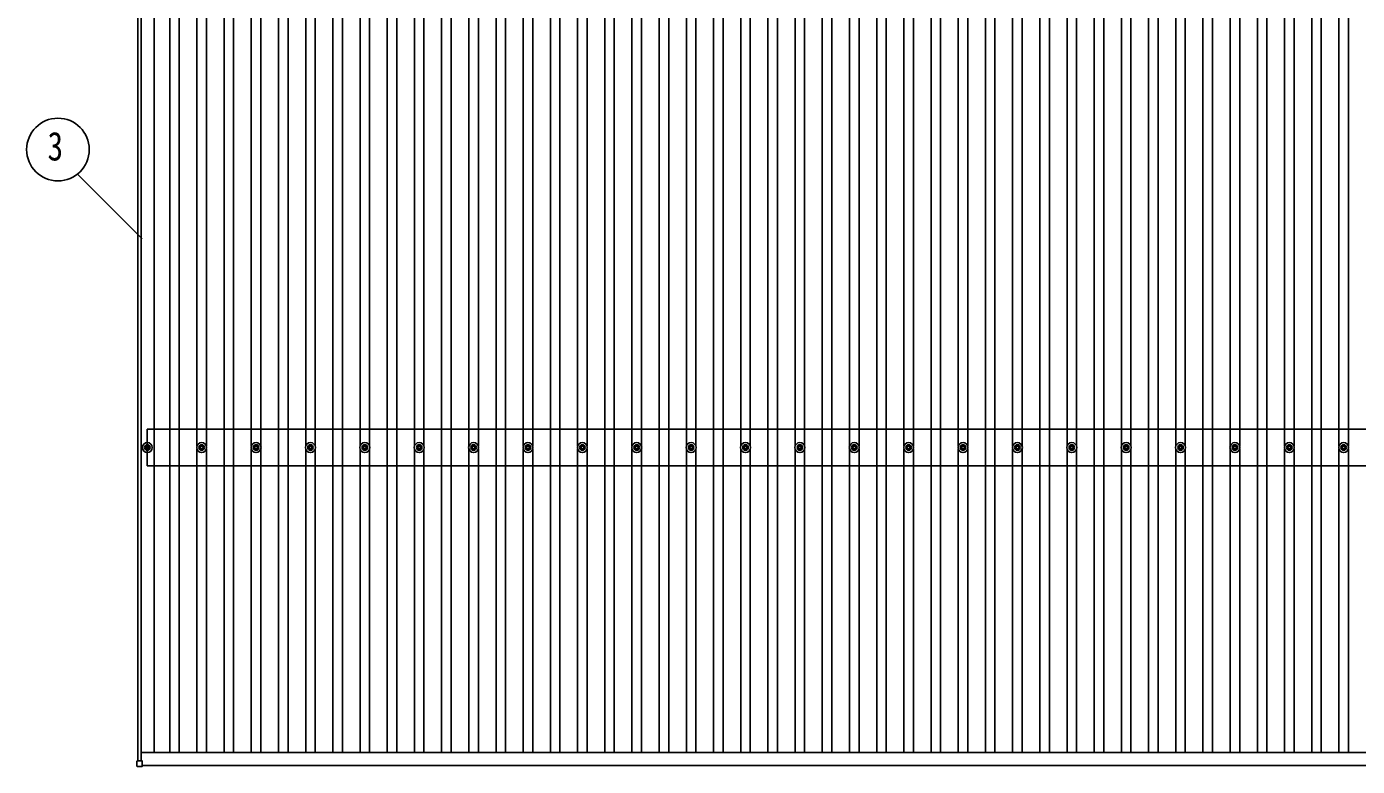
# Model space of a CAD drawing. Units: millimetres, scale not verified. Extents: x -16820 to 16820, y -11880 to 11880.
# Drawn here: x -13557 to -8663, y -3851 to -1132 of the extents above; entities that cross this region are included whole.
import ezdxf
from ezdxf.enums import TextEntityAlignment as Align

# ---------------------------------------------------------------- set-up
doc = ezdxf.new("R2010")
doc.units = ezdxf.units.MM
doc.header["$LTSCALE"] = 50
for name, color, linetype in [('0-4_YKK_13', 4, 'Continuous'), ('0-5_YKK_A1', 4, 'Continuous'), ('0-6_YKK_D', 6, 'Continuous')]:
    doc.layers.add(name, color=color, linetype=linetype)
doc.styles.add('ＭＳ ゴシック', font='')
doc.styles.get('ＭＳ ゴシック').set_extended_font_data('MS Gothic')

msp = doc.modelspace()

# ---------------------------------------------------------------- linework, layer by layer
at = {"layer": '0-4_YKK_13'}
for p, q in [((-13123.42, -2677.63), (-13119, -2677.63)), ((-13123.42, -2681.13), (-13119, -2681.13)), ((-13115.17, -2669.38), (-13115.17, -2673.8)), ((-13115.17, -2684.96), (-13115.17, -2689.38)), ((-13111.67, -2669.38), (-13111.67, -2673.8)), ((-13111.67, -2684.96), (-13111.67, -2689.38)), ((-13107.84, -2677.63), (-13103.42, -2677.63)), ((-13107.84, -2681.13), (-13103.42, -2681.13)), ((-12923.42, -2677.63), (-12919, -2677.63)), ((-12923.42, -2681.13), (-12919, -2681.13)), ((-12915.17, -2669.38), (-12915.17, -2673.8)), ((-12915.17, -2684.96), (-12915.17, -2689.38)), ((-12911.67, -2669.38), (-12911.67, -2673.8)), ((-12911.67, -2684.96), (-12911.67, -2689.38)), ((-12907.84, -2677.63), (-12903.42, -2677.63)), ((-12907.84, -2681.13), (-12903.42, -2681.13)), ((-12723.42, -2677.63), (-12719.01, -2677.63)), ((-12723.42, -2681.13), (-12719.01, -2681.13)), ((-12715.17, -2669.38), (-12715.17, -2673.8)), ((-12715.17, -2684.96), (-12715.17, -2689.38)), ((-12711.67, -2669.38), (-12711.67, -2673.8)), ((-12711.67, -2684.96), (-12711.67, -2689.38)), ((-12707.84, -2677.63), (-12703.43, -2677.63)), ((-12707.84, -2681.13), (-12703.43, -2681.13)), ((-12523.42, -2677.63), (-12519.01, -2677.63)), ((-12523.42, -2681.13), (-12519.01, -2681.13)), ((-12515.17, -2669.38), (-12515.17, -2673.8)), ((-12515.17, -2684.96), (-12515.17, -2689.38)), ((-12511.67, -2669.38), (-12511.67, -2673.8)), ((-12511.67, -2684.96), (-12511.67, -2689.38)), ((-12507.84, -2677.63), (-12503.43, -2677.63)), ((-12507.84, -2681.13), (-12503.43, -2681.13)), ((-12323.42, -2677.63), (-12319.01, -2677.63)), ((-12323.42, -2681.13), (-12319.01, -2681.13)), ((-12315.17, -2669.38), (-12315.17, -2673.8)), ((-12315.17, -2684.96), (-12315.17, -2689.38)), ((-12311.67, -2669.38), (-12311.67, -2673.8)), ((-12311.67, -2684.96), (-12311.67, -2689.38)), ((-12307.84, -2677.63), (-12303.43, -2677.63)), ((-12307.84, -2681.13), (-12303.43, -2681.13)), ((-12123.42, -2677.63), (-12119.01, -2677.63)), ((-12123.42, -2681.13), (-12119.01, -2681.13)), ((-12115.17, -2669.38), (-12115.17, -2673.8)), ((-12115.17, -2684.96), (-12115.17, -2689.38)), ((-12111.67, -2669.38), (-12111.67, -2673.8)), ((-12111.67, -2684.96), (-12111.67, -2689.38)), ((-12107.84, -2677.63), (-12103.43, -2677.63)), ((-12107.84, -2681.13), (-12103.43, -2681.13)), ((-11923.42, -2677.63), (-11919.01, -2677.63)), ((-11923.42, -2681.13), (-11919.01, -2681.13)), ((-11915.17, -2669.38), (-11915.17, -2673.8)), ((-11915.17, -2684.96), (-11915.17, -2689.38)), ((-11911.67, -2669.38), (-11911.67, -2673.8)), ((-11911.67, -2684.96), (-11911.67, -2689.38)), ((-11907.84, -2677.63), (-11903.43, -2677.63)), ((-11907.84, -2681.13), (-11903.43, -2681.13)), ((-11723.42, -2677.63), (-11719.01, -2677.63)), ((-11723.42, -2681.13), (-11719.01, -2681.13)), ((-11715.17, -2669.38), (-11715.17, -2673.8)), ((-11715.17, -2684.96), (-11715.17, -2689.38)), ((-11711.67, -2669.38), (-11711.67, -2673.8)), ((-11711.67, -2684.96), (-11711.67, -2689.38)), ((-11707.84, -2677.63), (-11703.43, -2677.63)), ((-11707.84, -2681.13), (-11703.43, -2681.13)), ((-11523.42, -2677.63), (-11519.01, -2677.63)), ((-11523.42, -2681.13), (-11519.01, -2681.13)), ((-11515.17, -2669.38), (-11515.17, -2673.8)), ((-11515.17, -2684.96), (-11515.17, -2689.38)), ((-11511.67, -2669.38), (-11511.67, -2673.8)), ((-11511.67, -2684.96), (-11511.67, -2689.38)), ((-11507.84, -2677.63), (-11503.43, -2677.63)), ((-11507.84, -2681.13), (-11503.43, -2681.13)), ((-11323.42, -2677.63), (-11319.01, -2677.63)), ((-11323.42, -2681.13), (-11319.01, -2681.13)), ((-11315.17, -2669.38), (-11315.17, -2673.8)), ((-11315.17, -2684.96), (-11315.17, -2689.38)), ((-11311.67, -2669.38), (-11311.67, -2673.8)), ((-11311.67, -2684.96), (-11311.67, -2689.38)), ((-11307.84, -2677.63), (-11303.43, -2677.63)), ((-11307.84, -2681.13), (-11303.43, -2681.13)), ((-11123.42, -2677.63), (-11119.01, -2677.63)), ((-11123.42, -2681.13), (-11119.01, -2681.13)), ((-11115.17, -2669.38), (-11115.17, -2673.8)), ((-11115.17, -2684.96), (-11115.17, -2689.38)), ((-11111.67, -2669.38), (-11111.67, -2673.8)), ((-11111.67, -2684.96), (-11111.67, -2689.38)), ((-11107.84, -2677.63), (-11103.43, -2677.63)), ((-11107.84, -2681.13), (-11103.43, -2681.13)), ((-10923.42, -2677.63), (-10919.01, -2677.63)), ((-10923.42, -2681.13), (-10919.01, -2681.13)), ((-10915.17, -2669.38), (-10915.17, -2673.8)), ((-10915.17, -2684.96), (-10915.17, -2689.38)), ((-10911.67, -2669.38), (-10911.67, -2673.8)), ((-10911.67, -2684.96), (-10911.67, -2689.38)), ((-10907.84, -2677.63), (-10903.43, -2677.63)), ((-10907.84, -2681.13), (-10903.43, -2681.13)), ((-10723.42, -2677.63), (-10719.01, -2677.63)), ((-10723.42, -2681.13), (-10719.01, -2681.13)), ((-10715.17, -2669.38), (-10715.17, -2673.8)), ((-10715.17, -2684.96), (-10715.17, -2689.38)), ((-10711.67, -2669.38), (-10711.67, -2673.8)), ((-10711.67, -2684.96), (-10711.67, -2689.38)), ((-10707.84, -2677.63), (-10703.43, -2677.63)), ((-10707.84, -2681.13), (-10703.43, -2681.13)), ((-10523.42, -2677.63), (-10519.01, -2677.63)), ((-10523.42, -2681.13), (-10519.01, -2681.13)), ((-10515.17, -2669.38), (-10515.17, -2673.8)), ((-10515.17, -2684.96), (-10515.17, -2689.38)), ((-10511.67, -2669.38), (-10511.67, -2673.8)), ((-10511.67, -2684.96), (-10511.67, -2689.38)), ((-10507.84, -2677.63), (-10503.43, -2677.63)), ((-10507.84, -2681.13), (-10503.43, -2681.13)), ((-10323.42, -2677.63), (-10319.01, -2677.63)), ((-10323.42, -2681.13), (-10319.01, -2681.13)), ((-10315.17, -2669.38), (-10315.17, -2673.8)), ((-10315.17, -2684.96), (-10315.17, -2689.38)), ((-10311.67, -2669.38), (-10311.67, -2673.8)), ((-10311.67, -2684.96), (-10311.67, -2689.38)), ((-10307.84, -2677.63), (-10303.43, -2677.63)), ((-10307.84, -2681.13), (-10303.43, -2681.13)), ((-10123.42, -2677.63), (-10119.01, -2677.63)), ((-10123.42, -2681.13), (-10119.01, -2681.13)), ((-10115.17, -2669.38), (-10115.17, -2673.8)), ((-10115.17, -2684.96), (-10115.17, -2689.38)), ((-10111.67, -2669.38), (-10111.67, -2673.8)), ((-10111.67, -2684.96), (-10111.67, -2689.38)), ((-10107.84, -2677.63), (-10103.43, -2677.63)), ((-10107.84, -2681.13), (-10103.43, -2681.13)), ((-9923.42, -2677.63), (-9919.01, -2677.63)), ((-9923.42, -2681.13), (-9919.01, -2681.13)), ((-9915.17, -2669.38), (-9915.17, -2673.8)), ((-9915.17, -2684.96), (-9915.17, -2689.38)), ((-9911.67, -2669.38), (-9911.67, -2673.8)), ((-9911.67, -2684.96), (-9911.67, -2689.38)), ((-9907.84, -2677.63), (-9903.43, -2677.63)), ((-9907.84, -2681.13), (-9903.43, -2681.13)), ((-9723.42, -2677.63), (-9719.01, -2677.63)), ((-9723.42, -2681.13), (-9719.01, -2681.13)), ((-9715.17, -2669.38), (-9715.17, -2673.8)), ((-9715.17, -2684.96), (-9715.17, -2689.38)), ((-9711.67, -2669.38), (-9711.67, -2673.8)), ((-9711.67, -2684.96), (-9711.67, -2689.38)), ((-9707.84, -2677.63), (-9703.43, -2677.63)), ((-9707.84, -2681.13), (-9703.43, -2681.13)), ((-9523.42, -2677.63), (-9519.01, -2677.63)), ((-9523.42, -2681.13), (-9519.01, -2681.13)), ((-9515.17, -2669.38), (-9515.17, -2673.8)), ((-9515.17, -2684.96), (-9515.17, -2689.38)), ((-9511.67, -2669.38), (-9511.67, -2673.8)), ((-9511.67, -2684.96), (-9511.67, -2689.38)), ((-9507.84, -2677.63), (-9503.43, -2677.63)), ((-9507.84, -2681.13), (-9503.43, -2681.13)), ((-9323.42, -2677.63), (-9319.01, -2677.63)), ((-9323.42, -2681.13), (-9319.01, -2681.13)), ((-9315.17, -2669.38), (-9315.17, -2673.8)), ((-9315.17, -2684.96), (-9315.17, -2689.38)), ((-9311.67, -2669.38), (-9311.67, -2673.8)), ((-9311.67, -2684.96), (-9311.67, -2689.38)), ((-9307.84, -2677.63), (-9303.43, -2677.63)), ((-9307.84, -2681.13), (-9303.43, -2681.13)), ((-9123.42, -2677.63), (-9119.01, -2677.63)), ((-9123.42, -2681.13), (-9119.01, -2681.13)), ((-9115.17, -2669.38), (-9115.17, -2673.8)), ((-9115.17, -2684.96), (-9115.17, -2689.38)), ((-9111.67, -2669.38), (-9111.67, -2673.8)), ((-9111.67, -2684.96), (-9111.67, -2689.38)), ((-9107.84, -2677.63), (-9103.43, -2677.63)), ((-9107.84, -2681.13), (-9103.43, -2681.13)), ((-8923.42, -2677.63), (-8919.01, -2677.63)), ((-8923.42, -2681.13), (-8919.01, -2681.13)), ((-8915.17, -2669.38), (-8915.17, -2673.8)), ((-8915.17, -2684.96), (-8915.17, -2689.38)), ((-8911.67, -2669.38), (-8911.67, -2673.8)), ((-8911.67, -2684.96), (-8911.67, -2689.38)), ((-8907.84, -2677.63), (-8903.43, -2677.63)), ((-8907.84, -2681.13), (-8903.43, -2681.13)), ((-8723.42, -2677.63), (-8719.01, -2677.63)), ((-8723.42, -2681.13), (-8719.01, -2681.13)), ((-8715.17, -2669.38), (-8715.17, -2673.8)), ((-8715.17, -2684.96), (-8715.17, -2689.38)), ((-8711.67, -2669.38), (-8711.67, -2673.8)), ((-8711.67, -2684.96), (-8711.67, -2689.38)), ((-8707.84, -2677.63), (-8703.43, -2677.63)), ((-8707.84, -2681.13), (-8703.43, -2681.13)), ((-13151.72, -3832.37), (-13151.72, -3850.37)), ((-13132.72, -3831.37), (-13150.72, -3831.37)), ((-13150.72, -3851.37), (-13132.72, -3851.37)), ((-13131.72, -3850.37), (-13131.72, -3832.37))]:
    msp.add_line(p, q, dxfattribs=at)
for centre, radius in [((-13113.42, -2679.38), 18.25), ((-13113.42, -2679.38), 10.15), ((-13113.42, -2679.38), 5.85), ((-13113.42, -2679.38), 5.25), ((-12913.42, -2679.38), 18.25), ((-12913.42, -2679.38), 10.15), ((-12913.42, -2679.38), 5.85), ((-12913.42, -2679.38), 5.25), ((-12713.42, -2679.38), 18.25), ((-12713.42, -2679.38), 10.15), ((-12713.42, -2679.38), 5.85), ((-12713.42, -2679.38), 5.25), ((-12513.42, -2679.38), 18.25), ((-12513.42, -2679.38), 10.15), ((-12513.42, -2679.38), 5.85), ((-12513.42, -2679.38), 5.25), ((-12313.42, -2679.38), 18.25), ((-12313.42, -2679.38), 10.15), ((-12313.42, -2679.38), 5.85), ((-12313.42, -2679.38), 5.25), ((-12113.42, -2679.38), 18.25), ((-12113.42, -2679.38), 10.15), ((-12113.42, -2679.38), 5.85), ((-12113.42, -2679.38), 5.25), ((-11913.42, -2679.38), 18.25), ((-11913.42, -2679.38), 10.15), ((-11913.42, -2679.38), 5.85), ((-11913.42, -2679.38), 5.25), ((-11713.42, -2679.38), 18.25), ((-11713.42, -2679.38), 10.15), ((-11713.42, -2679.38), 5.85), ((-11713.42, -2679.38), 5.25), ((-11513.42, -2679.38), 18.25), ((-11513.42, -2679.38), 10.15), ((-11513.42, -2679.38), 5.85), ((-11513.42, -2679.38), 5.25), ((-11313.42, -2679.38), 18.25), ((-11313.42, -2679.38), 10.15), ((-11313.42, -2679.38), 5.85), ((-11313.42, -2679.38), 5.25), ((-11113.42, -2679.38), 18.25), ((-11113.42, -2679.38), 10.15), ((-11113.42, -2679.38), 5.85), ((-11113.42, -2679.38), 5.25), ((-10913.42, -2679.38), 18.25), ((-10913.42, -2679.38), 10.15), ((-10913.42, -2679.38), 5.85), ((-10913.42, -2679.38), 5.25), ((-10713.42, -2679.38), 18.25), ((-10713.42, -2679.38), 10.15), ((-10713.42, -2679.38), 5.85), ((-10713.42, -2679.38), 5.25), ((-10513.42, -2679.38), 18.25), ((-10513.42, -2679.38), 10.15), ((-10513.42, -2679.38), 5.85), ((-10513.42, -2679.38), 5.25), ((-10313.42, -2679.38), 18.25), ((-10313.42, -2679.38), 10.15), ((-10313.42, -2679.38), 5.85), ((-10313.42, -2679.38), 5.25), ((-10113.42, -2679.38), 18.25), ((-10113.42, -2679.38), 10.15), ((-10113.42, -2679.38), 5.85), ((-10113.42, -2679.38), 5.25), ((-9913.42, -2679.38), 18.25), ((-9913.42, -2679.38), 10.15), ((-9913.42, -2679.38), 5.85), ((-9913.42, -2679.38), 5.25), ((-9713.42, -2679.38), 18.25), ((-9713.42, -2679.38), 10.15), ((-9713.42, -2679.38), 5.85), ((-9713.42, -2679.38), 5.25), ((-9513.42, -2679.38), 18.25), ((-9513.42, -2679.38), 10.15), ((-9513.42, -2679.38), 5.85), ((-9513.42, -2679.38), 5.25), ((-9313.42, -2679.38), 18.25), ((-9313.42, -2679.38), 10.15), ((-9313.42, -2679.38), 5.85), ((-9313.42, -2679.38), 5.25), ((-9113.42, -2679.38), 18.25), ((-9113.42, -2679.38), 10.15), ((-9113.42, -2679.38), 5.85), ((-9113.42, -2679.38), 5.25), ((-8913.42, -2679.38), 18.25), ((-8913.42, -2679.38), 10.15), ((-8913.42, -2679.38), 5.85), ((-8913.42, -2679.38), 5.25), ((-8713.42, -2679.38), 18.25), ((-8713.42, -2679.38), 10.15), ((-8713.42, -2679.38), 5.85), ((-8713.42, -2679.38), 5.25)]:
    msp.add_circle(centre, radius, dxfattribs=at)
for centre, start, end in [((-13150.72, -3832.37), 90, 180), ((-13150.72, -3850.37), 180, 270), ((-13132.72, -3832.37), 0, 90), ((-13132.72, -3850.37), 270, 0)]:
    msp.add_arc(centre, 1, start, end, dxfattribs=at)
at = {"layer": '0-5_YKK_A1'}
for p, q in [((-13148.42, -3831.37), (-13148.42, 1567.05)), ((-13136.42, -3831.37), (-13136.42, 1567.05)), ((-13088.42, -3800.09), (-13088.42, 1540.98)), ((-13030.92, -3800.09), (-13030.92, 1540.98)), ((-12995.92, -3800.09), (-12995.92, 1540.98)), ((-12830.92, -3800.09), (-12830.92, 1540.98)), ((-12795.92, -3800.09), (-12795.92, 1540.98)), ((-12630.92, -3800.09), (-12630.92, 1540.98)), ((-12595.92, -3800.09), (-12595.92, 1540.98)), ((-12430.92, -3800.09), (-12430.92, 1540.98)), ((-12395.92, -3800.09), (-12395.92, 1540.98)), ((-12230.92, -3800.09), (-12230.92, 1540.98)), ((-12195.92, -3800.09), (-12195.92, 1540.98)), ((-12030.92, -3800.09), (-12030.92, 1540.98)), ((-11995.92, -3800.09), (-11995.92, 1540.98)), ((-11830.92, -3800.09), (-11830.92, 1540.98)), ((-11795.92, -3800.09), (-11795.92, 1540.98)), ((-11630.92, -3800.09), (-11630.92, 1540.98)), ((-11595.92, -3800.09), (-11595.92, 1540.98)), ((-11430.92, -3800.09), (-11430.92, 1540.98)), ((-11395.92, -3800.09), (-11395.92, 1540.98)), ((-11230.92, -3800.09), (-11230.92, 1540.98)), ((-11195.92, -3800.09), (-11195.92, 1540.98)), ((-11030.92, -3800.09), (-11030.92, 1540.98)), ((-10995.92, -3800.09), (-10995.92, 1540.98)), ((-10830.92, -3800.09), (-10830.92, 1540.98)), ((-10795.92, -3800.09), (-10795.92, 1540.98)), ((-10630.92, -3800.09), (-10630.92, 1540.98)), ((-10595.92, -3800.09), (-10595.92, 1540.98)), ((-10430.92, -3800.09), (-10430.92, 1540.98)), ((-10395.92, -3800.09), (-10395.92, 1540.98)), ((-10230.92, -3800.09), (-10230.92, 1540.98)), ((-10195.92, -3800.09), (-10195.92, 1540.98)), ((-10030.92, -3800.09), (-10030.92, 1540.98)), ((-9995.92, -3800.09), (-9995.92, 1540.98)), ((-9830.92, -3800.09), (-9830.92, 1540.98)), ((-9795.92, -3800.09), (-9795.92, 1540.98)), ((-9630.92, -3800.09), (-9630.92, 1540.98)), ((-9595.92, -3800.09), (-9595.92, 1540.98)), ((-9430.92, -3800.09), (-9430.92, 1540.98)), ((-9395.92, -3800.09), (-9395.92, 1540.98)), ((-9230.92, -3800.09), (-9230.92, 1540.98)), ((-9195.92, -3800.09), (-9195.92, 1540.98)), ((-9030.92, -3800.09), (-9030.92, 1540.98)), ((-8995.92, -3800.09), (-8995.92, 1540.98)), ((-8830.92, -3800.09), (-8830.92, 1540.98)), ((-8795.92, -3800.09), (-8795.92, 1540.98)), ((-12930.92, -2674.2), (-12930.92, 415.44)), ((-12895.92, -2674.2), (-12895.92, 415.44)), ((-12730.92, -2674.2), (-12730.92, 415.43)), ((-12695.92, -2674.2), (-12695.92, 415.45)), ((-12530.92, -2674.2), (-12530.92, 415.43)), ((-12495.92, -2674.2), (-12495.92, 415.45)), ((-12330.92, -2674.2), (-12330.92, 415.43)), ((-12295.92, -2674.2), (-12295.92, 415.45)), ((-12130.92, -2674.2), (-12130.92, 415.43)), ((-12095.92, -2674.2), (-12095.92, 415.45)), ((-11930.92, -2674.2), (-11930.92, 415.43)), ((-11895.92, -2674.2), (-11895.92, 415.45)), ((-11730.92, -2674.2), (-11730.92, 415.43)), ((-11695.92, -2674.2), (-11695.92, 415.45)), ((-11530.92, -2674.2), (-11530.92, 415.43)), ((-11495.92, -2674.2), (-11495.92, 415.45)), ((-11330.92, -2674.2), (-11330.92, 415.43)), ((-11295.92, -2674.2), (-11295.92, 415.45)), ((-11130.92, -2674.2), (-11130.92, 415.43)), ((-11095.92, -2674.2), (-11095.92, 415.45)), ((-10930.92, -2674.2), (-10930.92, 415.43)), ((-10895.92, -2674.2), (-10895.92, 415.45)), ((-10730.92, -2674.2), (-10730.92, 415.43)), ((-10695.92, -2674.2), (-10695.92, 415.45)), ((-10530.92, -2674.2), (-10530.92, 415.43)), ((-10495.92, -2674.2), (-10495.92, 415.45)), ((-10330.92, -2674.2), (-10330.92, 415.43)), ((-10295.92, -2674.2), (-10295.92, 415.45)), ((-10130.92, -2674.2), (-10130.92, 415.43)), ((-10095.92, -2674.2), (-10095.92, 415.45)), ((-9930.92, -2674.2), (-9930.92, 415.43)), ((-9895.92, -2674.2), (-9895.92, 415.45)), ((-9730.92, -2674.2), (-9730.92, 415.43)), ((-9695.92, -2674.2), (-9695.92, 415.45)), ((-9530.92, -2674.2), (-9530.92, 415.43)), ((-9495.92, -2674.2), (-9495.92, 415.45)), ((-9330.92, -2674.2), (-9330.92, 415.43)), ((-9295.92, -2674.2), (-9295.92, 415.45)), ((-9130.92, -2674.2), (-9130.92, 415.43)), ((-9095.92, -2674.2), (-9095.92, 415.45)), ((-8930.92, -2674.2), (-8930.92, 415.43)), ((-8895.92, -2674.2), (-8895.92, 415.45)), ((-8730.92, -2674.2), (-8730.92, 415.43)), ((-8695.92, -2674.2), (-8695.92, 415.45)), ((-2313.42, -2612.38), (-13113.42, -2612.38)), ((-13113.42, -2746.38), (-13113.42, -2612.38)), ((-12930.92, -3800.09), (-12930.92, -2684.56)), ((-12895.92, -3800.09), (-12895.92, -2684.56)), ((-12730.92, -3800.09), (-12730.92, -2684.56)), ((-12695.92, -3800.09), (-12695.92, -2684.56)), ((-12530.92, -3800.09), (-12530.92, -2684.56)), ((-12495.92, -3800.09), (-12495.92, -2684.56)), ((-12330.92, -3800.09), (-12330.92, -2684.56)), ((-12295.92, -3800.09), (-12295.92, -2684.56)), ((-12130.92, -3800.09), (-12130.92, -2684.56)), ((-12095.92, -3800.09), (-12095.92, -2684.56)), ((-11930.92, -3800.09), (-11930.92, -2684.56)), ((-11895.92, -3800.09), (-11895.92, -2684.56)), ((-11730.92, -3800.09), (-11730.92, -2684.56)), ((-11695.92, -3800.09), (-11695.92, -2684.56)), ((-11530.92, -3800.09), (-11530.92, -2684.56)), ((-11495.92, -3800.09), (-11495.92, -2684.56)), ((-11330.92, -3800.09), (-11330.92, -2684.56)), ((-11295.92, -3800.09), (-11295.92, -2684.56)), ((-11130.92, -3800.09), (-11130.92, -2684.56)), ((-11095.92, -3800.09), (-11095.92, -2684.56)), ((-10930.92, -3800.09), (-10930.92, -2684.56)), ((-10895.92, -3800.09), (-10895.92, -2684.56)), ((-10730.92, -3800.09), (-10730.92, -2684.56)), ((-10695.92, -3800.09), (-10695.92, -2684.56)), ((-10530.92, -3800.09), (-10530.92, -2684.56)), ((-10495.92, -3800.09), (-10495.92, -2684.56)), ((-10330.92, -3800.09), (-10330.92, -2684.56)), ((-10295.92, -3800.09), (-10295.92, -2684.56)), ((-10130.92, -3800.09), (-10130.92, -2684.56)), ((-10095.92, -3800.09), (-10095.92, -2684.56)), ((-9930.92, -3800.09), (-9930.92, -2684.56)), ((-9895.92, -3800.09), (-9895.92, -2684.56)), ((-9730.92, -3800.09), (-9730.92, -2684.56)), ((-9695.92, -3800.09), (-9695.92, -2684.56)), ((-9530.92, -3800.09), (-9530.92, -2684.56)), ((-9495.92, -3800.09), (-9495.92, -2684.56)), ((-9330.92, -3800.09), (-9330.92, -2684.56)), ((-9295.92, -3800.09), (-9295.92, -2684.56)), ((-9130.92, -3800.09), (-9130.92, -2684.56)), ((-9095.92, -3800.09), (-9095.92, -2684.56)), ((-8930.92, -3800.09), (-8930.92, -2684.56)), ((-8895.92, -3800.09), (-8895.92, -2684.56)), ((-8730.92, -3800.09), (-8730.92, -2684.56)), ((-8695.92, -3800.09), (-8695.92, -2684.56)), ((-2313.42, -2746.38), (-13113.42, -2746.38)), ((-13136.42, -3800.09), (-2290.42, -3800.09)), ((-13131.72, -3848.07), (-7723.42, -3848.07))]:
    msp.add_line(p, q, dxfattribs=at)
at = {"layer": '0-6_YKK_D'}
msp.add_line((-13370.13, -1673.89), (-13132.07, -1911.95), dxfattribs=at)
msp.add_circle((-13442.09, -1583.93), 115.2, dxfattribs=at)

# ---------------------------------------------------------------- texts
at = {"layer": '0-6_YKK_D', "style": 'ＭＳ ゴシック', "width": 0.8}
msp.add_text('3', height=105.6, dxfattribs=at).set_placement((-13480.49, -1655.93), align=Align.BOTTOM_LEFT)

doc.saveas('drawing.dxf')
